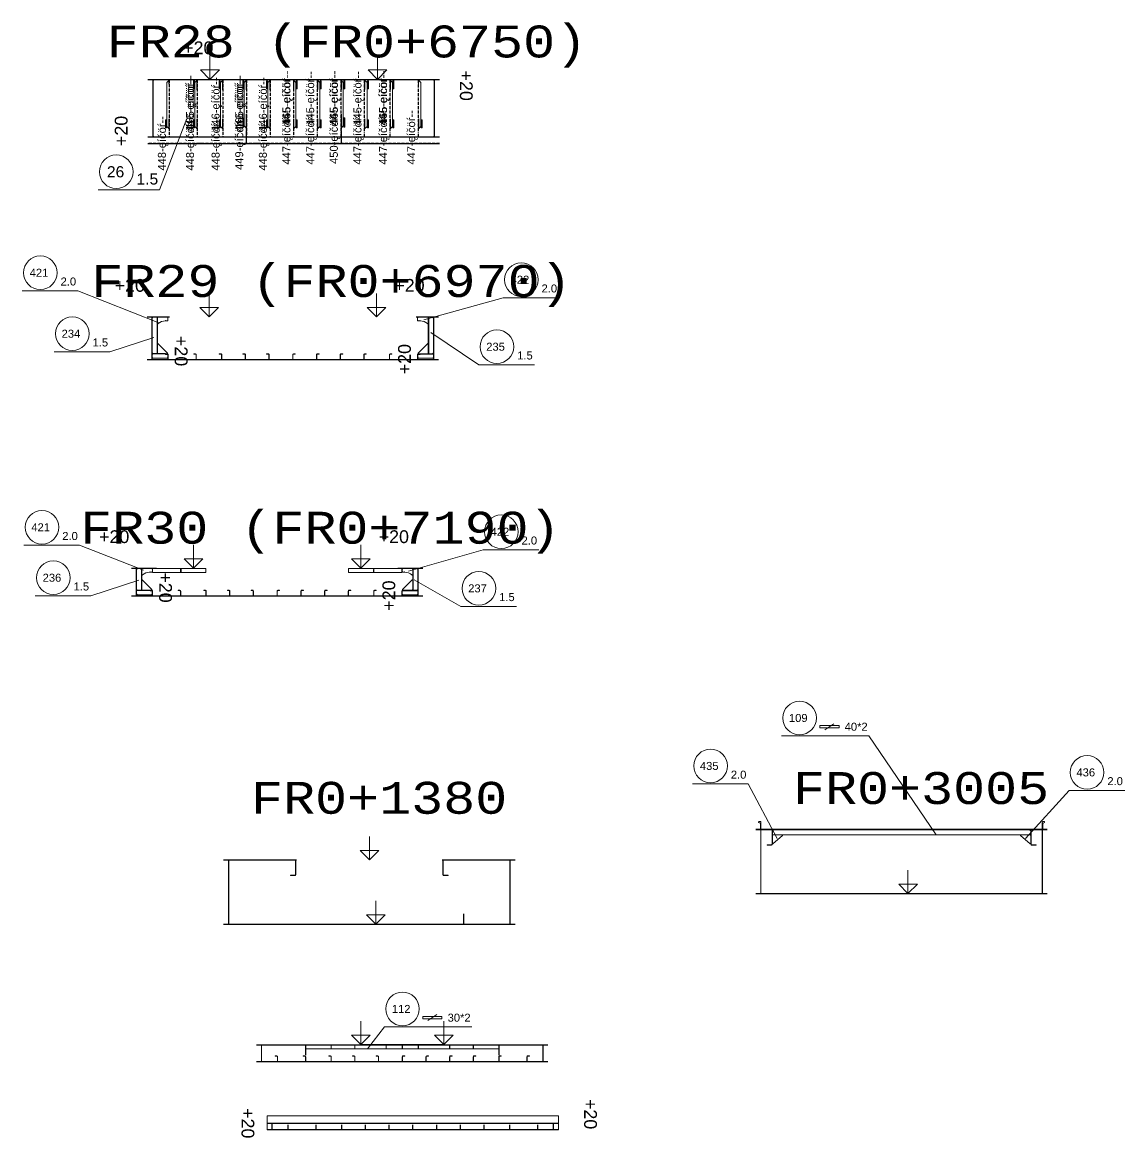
# Model space of a CAD drawing. Header units: inches. Extents: x -13175 to 44880, y -10439 to 22675.
# Drawn here: x 15517 to 24141, y -9790 to -1061 of the extents above; entities that cross this region are included whole.
import ezdxf

# ---------------------------------------------------------------- set-up
doc = ezdxf.new("R2010")
doc.units = ezdxf.units.IN
doc.header["$MEASUREMENT"] = 0
for name, pattern in [('Dashed', [10, 7.5, -2.5]), ('Dashed_dotted', [34, 24, -5, 0, -5]), ('Short_dashed', [5, 3.75, -1.25])]:
    doc.linetypes.add(name, pattern=pattern)
doc.layers.get('0').update_dxf_attribs({"linetype": 'CONTINUOUS'})
doc.styles.add('Style_ARIAL', font='ARIAL')
doc.styles.add('Style_Courier_New', font='Courier New')

msp = doc.modelspace()

# ---------------------------------------------------------------- linework, layer by layer
at = {"color": 6, "lineweight": 0}
for p, q in [((16985.31591, -1324.83087), (16985.31591, -1507.80511)), ((18295.31652, -1324.83087), (18295.31652, -1507.80511)), ((16985.31591, -1507.80511), (16912.41857, -1434.41949)), ((17058.70153, -1434.41949), (16912.41857, -1434.41949)), ((17058.70153, -1434.41949), (16985.31591, -1507.80511)), ((18295.31652, -1507.80511), (18222.41918, -1434.41949)), ((18368.70214, -1434.41949), (18222.41918, -1434.41949)), ((18368.70214, -1434.41949), (18295.31652, -1507.80511)), ((16978.3579, -3184.05404), (16978.3579, -3367.02829)), ((18288.35851, -3184.05404), (18288.35851, -3367.02829)), ((16978.3579, -3367.02829), (16905.46056, -3293.64267)), ((17051.74352, -3293.64267), (16905.46056, -3293.64267)), ((17051.74352, -3293.64267), (16978.3579, -3367.02829)), ((18288.35851, -3367.02829), (18215.46117, -3293.64267)), ((18361.74413, -3293.64267), (18215.46117, -3293.64267)), ((18361.74413, -3293.64267), (18288.35851, -3367.02829)), ((16856.12126, -5150.81048), (16856.12126, -5333.78472)), ((18166.12188, -5150.81048), (18166.12188, -5333.78472)), ((16856.12126, -5333.78472), (16783.22393, -5260.3991)), ((16929.50689, -5260.3991), (16783.22393, -5260.3991)), ((16929.50689, -5260.3991), (16856.12126, -5333.78472)), ((18166.12188, -5333.78472), (18093.22454, -5260.3991)), ((18239.5075, -5260.3991), (18093.22454, -5260.3991)), ((18239.5075, -5260.3991), (18166.12188, -5333.78472)), ((18232.09478, -7433.81677), (18232.09478, -7616.79254)), ((18232.09478, -7616.79254), (18159.19744, -7543.40692)), ((18305.4804, -7543.40692), (18159.19744, -7543.40692)), ((18305.4804, -7543.40692), (18232.09478, -7616.79254)), ((22445.49962, -7696.75317), (22445.49962, -7879.72894)), ((22445.49962, -7879.72894), (22372.60228, -7806.34332)), ((22518.88524, -7806.34332), (22372.60228, -7806.34332)), ((22518.88524, -7806.34332), (22445.49962, -7879.72894)), ((18282.09478, -7935.8172), (18282.09478, -8118.79296)), ((18282.09478, -8118.79296), (18209.19744, -8045.40734)), ((18355.4804, -8045.40734), (18209.19744, -8045.40734)), ((18355.4804, -8045.40734), (18282.09478, -8118.79296)), ((18164.37474, -8878.52349), (18164.37474, -9061.49926)), ((18814.37474, -8878.52349), (18814.37474, -9061.49926)), ((18164.37474, -9061.49926), (18091.47741, -8988.11364)), ((18237.76036, -8988.11364), (18091.47741, -8988.11364)), ((18237.76036, -8988.11364), (18164.37474, -9061.49926)), ((18814.37474, -9061.49926), (18741.47741, -8988.11364)), ((18887.76036, -8988.11364), (18741.47741, -8988.11364)), ((18887.76036, -8988.11364), (18814.37474, -9061.49926))]:
    msp.add_line(p, q, dxfattribs=at)
at = {"color": 3, "lineweight": 0}
for p, q in [((18780.3156, -1510.80499), (16500.31682, -1510.80499)), ((16538.31578, -1957.86386), (16538.31578, -1510.80499)), ((16540.31621, -1510.80499), (18740.31621, -1510.80499)), ((16540.31621, -1957.86386), (16540.31621, -1510.80499)), ((16540.31621, -1957.86386), (16540.31621, -1510.80499)), ((18740.31621, -1510.80499), (18740.31621, -1957.86386)), ((18740.31621, -1957.86386), (18740.31621, -1510.80499)), ((18742.31511, -1957.86386), (18742.31511, -1510.80499)), ((18780.3156, -1957.86386), (16500.3153, -1957.86386)), ((18780.3156, -1960.12674), (16500.3153, -1960.12674)), ((18740.31621, -1957.86386), (16540.31621, -1957.86386)), ((16668.35881, -3367.02829), (16493.35881, -3367.02829)), ((16668.35881, -3370.02816), (16493.35881, -3370.02816)), ((16531.3593, -3700.61669), (16531.3593, -3370.02816)), ((16533.3582, -3370.02816), (16568.85778, -3370.02816)), ((16533.3582, -3655.02801), (16533.3582, -3370.02816)), ((16533.3582, -3700.61669), (16533.3582, -3370.02816)), ((16573.35912, -3375.02847), (16578.3579, -3370.02816)), ((16573.35912, -3370.02816), (16656.85826, -3370.02816)), ((16651.85796, -3370.02816), (16656.85826, -3375.02847)), ((16656.85826, -3393.52822), (16651.85796, -3398.52853)), ((18773.35759, -3367.02829), (18598.35759, -3367.02829)), ((18773.35759, -3370.02816), (18598.35759, -3370.02816)), ((18693.35881, -3370.02816), (18609.85814, -3370.02816)), ((18614.85845, -3370.02816), (18609.85814, -3375.02847)), ((18609.85814, -3393.52822), (18614.85845, -3398.52853)), ((18693.35881, -3375.02847), (18688.35851, -3370.02816)), ((18733.3582, -3370.02816), (18697.85863, -3370.02816)), ((18733.3582, -3655.02801), (18733.3582, -3370.02816)), ((18733.3582, -3700.61669), (18733.3582, -3370.02816)), ((18735.35863, -3700.61669), (18735.35863, -3370.02816)), ((16568.85778, -3655.02801), (16533.3582, -3655.02801)), ((16533.3582, -3660.56543), (16533.3582, -3690.60693)), ((16656.35778, -3660.56543), (16638.35851, -3660.56543)), ((16656.35778, -3690.60693), (16656.35778, -3660.56543)), ((16656.35778, -3700.61669), (16656.35778, -3662.06308)), ((16658.3582, -3700.61669), (16658.3582, -3662.06308)), ((16876.35747, -3700.61669), (16876.35747, -3662.06308)), ((16878.3579, -3700.61669), (16878.3579, -3662.06308)), ((17076.35747, -3700.61669), (17076.35747, -3662.06308)), ((17078.3579, -3700.61669), (17078.3579, -3662.06308)), ((17261.35808, -3700.61669), (17261.35808, -3662.06308)), ((17263.35851, -3700.61669), (17263.35851, -3662.06308)), ((17446.35869, -3700.61669), (17446.35869, -3662.06308)), ((17448.35759, -3700.61669), (17448.35759, -3662.06308)), ((17632.35875, -3700.61669), (17632.35875, -3662.06308)), ((17634.35765, -3700.61669), (17634.35765, -3662.06308)), ((17818.35881, -3700.61669), (17818.35881, -3662.06308)), ((17820.35772, -3700.61669), (17820.35772, -3662.06308)), ((18003.3579, -3700.61669), (18003.3579, -3662.06308)), ((18005.35833, -3700.61669), (18005.35833, -3662.06308)), ((18188.35851, -3700.61669), (18188.35851, -3662.06308)), ((18190.35894, -3700.61669), (18190.35894, -3662.06308)), ((18388.35851, -3700.61669), (18388.35851, -3662.06308)), ((18390.35894, -3700.61669), (18390.35894, -3662.06308)), ((18608.3582, -3700.61669), (18608.3582, -3662.06308)), ((18610.35863, -3690.60693), (18610.35863, -3660.56543)), ((18610.35863, -3660.56543), (18628.3579, -3660.56543)), ((18610.35863, -3700.61669), (18610.35863, -3662.06308)), ((18697.85863, -3655.02801), (18733.3582, -3655.02801)), ((18733.3582, -3660.56543), (18733.3582, -3690.60693)), ((18773.35912, -3700.61669), (16493.35881, -3700.61669)), ((18773.35912, -3702.87957), (16493.35881, -3702.87957)), ((16533.3582, -3690.60693), (16656.35778, -3690.60693)), ((18733.3582, -3690.60693), (18610.35863, -3690.60693)), ((16566.81462, -5333.78472), (16371.12218, -5333.78472)), ((16566.81462, -5336.7846), (16371.12218, -5336.7846)), ((16409.12267, -5550.90203), (16409.12267, -5336.7846)), ((16411.12157, -5336.7846), (16446.62114, -5336.7846)), ((16411.12157, -5505.78485), (16411.12157, -5336.7846)), ((16411.12157, -5550.90203), (16411.12157, -5336.7846)), ((16451.12249, -5341.78491), (16456.12279, -5336.7846)), ((16451.12249, -5336.7846), (16534.62163, -5336.7846)), ((16529.62285, -5336.7846), (16534.62163, -5341.78491)), ((16534.62163, -5360.28466), (16529.62285, -5365.28497)), ((18651.12096, -5333.78472), (18455.42852, -5333.78472)), ((18651.12096, -5336.7846), (18455.42852, -5336.7846)), ((18492.62181, -5336.7846), (18487.62151, -5341.78491)), ((18571.12218, -5336.7846), (18487.62151, -5336.7846)), ((18487.62151, -5360.28466), (18492.62181, -5365.28497)), ((18571.12218, -5341.78491), (18566.12188, -5336.7846)), ((18611.12157, -5336.7846), (18575.622, -5336.7846)), ((18611.12157, -5505.78485), (18611.12157, -5336.7846)), ((18611.12157, -5550.90203), (18611.12157, -5336.7846)), ((18613.122, -5550.90203), (18613.122, -5336.7846)), ((18651.12249, -5550.90203), (16371.12218, -5550.90203)), ((18651.12249, -5553.16491), (16371.12218, -5553.16491)), ((16446.62114, -5505.78485), (16411.12157, -5505.78485)), ((16411.12157, -5510.88281), (16411.12157, -5540.95025)), ((16411.12157, -5540.95025), (16534.12114, -5540.95025)), ((16534.12114, -5510.88281), (16516.12188, -5510.88281)), ((16534.12114, -5540.95025), (16534.12114, -5510.88281)), ((16534.12114, -5550.90203), (16534.12114, -5512.34918)), ((16536.12157, -5550.90203), (16536.12157, -5512.34918)), ((16754.12084, -5550.90203), (16754.12084, -5512.34918)), ((16756.12126, -5550.90203), (16756.12126, -5512.34918)), ((16954.12084, -5550.90203), (16954.12084, -5512.34918)), ((16956.12126, -5550.90203), (16956.12126, -5512.34918)), ((17139.12145, -5550.90203), (17139.12145, -5512.34918)), ((17141.12188, -5550.90203), (17141.12188, -5512.34918)), ((17324.12206, -5550.90203), (17324.12206, -5512.34918)), ((17326.12096, -5550.90203), (17326.12096, -5512.34918)), ((17510.12212, -5550.90203), (17510.12212, -5512.34918)), ((17512.12102, -5550.90203), (17512.12102, -5512.34918)), ((17696.12218, -5550.90203), (17696.12218, -5512.34918)), ((17698.12108, -5550.90203), (17698.12108, -5512.34918)), ((17881.12126, -5550.90203), (17881.12126, -5512.34918)), ((17883.12169, -5550.90203), (17883.12169, -5512.34918)), ((18066.12188, -5550.90203), (18066.12188, -5512.34918)), ((18068.1223, -5550.90203), (18068.1223, -5512.34918)), ((18266.12188, -5550.90203), (18266.12188, -5512.34918)), ((18268.1223, -5550.90203), (18268.1223, -5512.34918)), ((18486.12157, -5550.90203), (18486.12157, -5512.34918)), ((18488.122, -5540.95025), (18488.122, -5510.88281)), ((18488.122, -5510.88281), (18506.12126, -5510.88281)), ((18488.122, -5550.90203), (18488.122, -5512.34918)), ((18611.12157, -5540.95025), (18488.122, -5540.95025)), ((18575.622, -5505.78485), (18611.12157, -5505.78485)), ((18611.12157, -5510.88281), (18611.12157, -5540.95025)), ((23535.49901, -7376.72906), (21255.50023, -7376.72906)), ((23535.49901, -7379.72894), (21255.50023, -7379.72894)), ((21294.00121, -7879.72894), (21294.00121, -7379.72894)), ((21295.49962, -7879.72894), (21295.49962, -7379.72894)), ((21382.3496, -7493.80212), (21382.3496, -7379.72894)), ((21384.42174, -7493.80212), (21384.42174, -7379.72894)), ((23406.58055, -7493.80212), (23406.58055, -7379.72894)), ((23408.64965, -7493.80212), (23408.64965, -7379.72894)), ((23495.49962, -7879.72894), (23495.49962, -7379.72894)), ((23497.00109, -7879.72894), (23497.00109, -7379.72894)), ((17661.61443, -7616.79254), (17092.09539, -7616.79254)), ((17661.61443, -7618.79296), (17092.09539, -7618.79296)), ((17130.59484, -8118.79296), (17130.59484, -7618.79296)), ((17132.09478, -8118.79296), (17132.09478, -7618.79296)), ((17654.36498, -7732.86615), (17654.36498, -7618.79296)), ((17656.4356, -7732.86615), (17656.4356, -7618.79296)), ((19372.09417, -7616.79254), (18802.57512, -7616.79254)), ((19372.09417, -7618.79296), (18802.57512, -7618.79296)), ((18807.75396, -7732.86615), (18807.75396, -7618.79296)), ((18809.82457, -7732.86615), (18809.82457, -7618.79296)), ((19332.09478, -8118.79296), (19332.09478, -7618.79296)), ((19333.59471, -8118.79296), (19333.59471, -7618.79296)), ((23535.49901, -7879.72894), (21255.50023, -7879.72894)), ((23535.49901, -7881.72937), (21255.50023, -7881.72937)), ((18969.09429, -8118.79296), (18969.09429, -8038.79266)), ((18972.09417, -8118.79296), (18972.09417, -8038.79266)), ((19372.09417, -8118.79296), (17092.09539, -8118.79296)), ((19372.09417, -8120.79339), (17092.09539, -8120.79339)), ((19629.37413, -9065.49859), (17349.37535, -9065.49859)), ((17387.37432, -9194.90991), (17387.37432, -9065.49859)), ((17389.37474, -9194.90991), (17389.37474, -9065.49859)), ((17732.37401, -9127.73767), (17732.37401, -9065.49859)), ((17734.37444, -9127.73767), (17734.37444, -9065.49859)), ((19244.37505, -9127.73767), (19244.37505, -9065.49859)), ((19246.37548, -9127.73767), (19246.37548, -9065.49859)), ((19589.37474, -9194.90991), (19589.37474, -9065.49859)), ((19591.37365, -9194.90991), (19591.37365, -9065.49859)), ((17512.37432, -9194.90991), (17512.37432, -9156.35705)), ((17514.37474, -9194.90991), (17514.37474, -9156.35705)), ((17732.37401, -9194.90991), (17732.37401, -9156.35705)), ((17734.37444, -9194.90991), (17734.37444, -9156.35705)), ((17932.37401, -9194.90991), (17932.37401, -9156.35705)), ((17934.37444, -9194.90991), (17934.37444, -9156.35705)), ((18117.37462, -9194.90991), (18117.37462, -9156.35705)), ((18119.37505, -9194.90991), (18119.37505, -9156.35705)), ((18302.37523, -9194.90991), (18302.37523, -9156.35705)), ((18304.37413, -9194.90991), (18304.37413, -9156.35705)), ((18488.37529, -9194.90991), (18488.37529, -9156.35705)), ((18490.37419, -9194.90991), (18490.37419, -9156.35705)), ((18674.37535, -9194.90991), (18674.37535, -9156.35705)), ((18676.37426, -9194.90991), (18676.37426, -9156.35705)), ((18859.37444, -9194.90991), (18859.37444, -9156.35705)), ((18861.37487, -9194.90991), (18861.37487, -9156.35705)), ((19044.37505, -9194.90991), (19044.37505, -9156.35705)), ((19046.37548, -9194.90991), (19046.37548, -9156.35705)), ((19244.37505, -9194.90991), (19244.37505, -9156.35705)), ((19246.37548, -9194.90991), (19246.37548, -9156.35705)), ((19464.37474, -9194.90991), (19464.37474, -9156.35705)), ((19466.37365, -9194.90991), (19466.37365, -9156.35705)), ((19629.37413, -9194.90991), (17349.37383, -9194.90991)), ((19629.37413, -9197.17279), (17349.37383, -9197.17279)), ((17432.16497, -9728.11456), (17432.16497, -9618.11547)), ((17432.16497, -9618.11547), (19712.16527, -9618.11547)), ((17815.16515, -9682.85546), (17815.16515, -9678.11456)), ((17817.16558, -9682.85546), (17817.16558, -9678.11456)), ((19327.16619, -9682.85546), (19327.16619, -9678.11456)), ((19329.16661, -9682.85546), (19329.16661, -9678.11456)), ((19712.16527, -9618.11547), (19712.16527, -9728.11456)), ((19712.16527, -9728.11456), (17432.16497, -9728.11456))]:
    msp.add_line(p, q, dxfattribs=at)
at = {"color": 3, "linetype": 'Dashed_dotted', "lineweight": 25}
for p, q in [((16665.31621, -1510.80499), (16665.31621, -1911.80978)), ((16885.31591, -1510.80499), (16885.31591, -1911.80978)), ((17085.31591, -1510.80499), (17085.31591, -1911.80978)), ((17270.31652, -1510.80499), (17270.31652, -1911.80978)), ((17455.3156, -1510.80499), (17455.3156, -1911.80978)), ((17639.56548, -1510.80499), (17639.56548, -1911.80978)), ((17825.31682, -1911.80978), (17825.31682, -1510.80499)), ((18010.31591, -1911.80978), (18010.31591, -1510.80499)), ((18195.31652, -1911.80978), (18195.31652, -1510.80499)), ((18395.31652, -1911.80978), (18395.31652, -1510.80499)), ((18615.31621, -1911.80978), (18615.31621, -1510.80499)), ((16665.31621, -1918.59918), (16665.31621, -1957.06964)), ((16885.31591, -1918.59918), (16885.31591, -1957.06964)), ((17085.31591, -1918.59918), (17085.31591, -1957.06964)), ((17270.31652, -1918.59918), (17270.31652, -1957.06964)), ((17455.3156, -1918.59918), (17455.3156, -1957.06964)), ((17639.31676, -1918.59918), (17639.31676, -1957.06964)), ((17825.31682, -1957.06964), (17825.31682, -1918.59918)), ((18010.31591, -1957.06964), (18010.31591, -1918.59918)), ((18195.31652, -1957.06964), (18195.31652, -1918.59918)), ((18395.31652, -1957.06964), (18395.31652, -1918.59918)), ((18615.31621, -1957.06964), (18615.31621, -1918.59918)), ((18780.3156, -2010.80499), (16500.3153, -2010.80499)), ((16756.12126, -5336.7846), (16756.12126, -5366.78491)), ((18266.12188, -5366.78491), (18266.12188, -5336.7846)), ((17734.37444, -9144.85345), (17734.37444, -9124.76525)), ((19244.37505, -9124.76525), (19244.37505, -9144.85345))]:
    msp.add_line(p, q, dxfattribs=at)
at = {"color": 2, "lineweight": 0}
for p, q in [((16864.22979, -1509.49426), (16856.40203, -1509.49426)), ((16856.40203, -1509.49426), (16856.40203, -1572.11633)), ((16864.22979, -1519.49411), (16856.40203, -1519.49411)), ((16856.40203, -1519.49411), (16856.40203, -1582.11618)), ((16864.22979, -1572.11633), (16864.22979, -1509.49426)), ((16864.22979, -1582.11618), (16864.22979, -1519.49411)), ((17064.22979, -1519.49411), (17056.40203, -1519.49411)), ((17056.40203, -1519.49411), (17056.40203, -1582.11618)), ((17064.22979, -1582.11618), (17064.22979, -1519.49411)), ((17249.2304, -1509.49426), (17241.40264, -1509.49426)), ((17241.40264, -1509.49426), (17241.40264, -1572.11633)), ((17249.2304, -1519.49411), (17241.40264, -1519.49411)), ((17241.40264, -1519.49411), (17241.40264, -1582.11618)), ((17249.2304, -1572.11633), (17249.2304, -1509.49426)), ((17249.2304, -1582.11618), (17249.2304, -1519.49411)), ((17434.22948, -1519.49411), (17426.40172, -1519.49411)), ((17426.40172, -1519.49411), (17426.40172, -1582.11618)), ((17434.22948, -1582.11618), (17434.22948, -1519.49411)), ((17668.23064, -1509.49426), (17660.40288, -1509.49426)), ((17660.40288, -1509.49426), (17660.40288, -1572.11633)), ((17668.47936, -1519.49411), (17660.6516, -1519.49411)), ((17660.6516, -1519.49411), (17660.6516, -1582.11618)), ((17668.23064, -1572.11633), (17668.23064, -1509.49426)), ((17668.47936, -1582.11618), (17668.47936, -1519.49411)), ((17854.2307, -1519.49411), (17846.40294, -1519.49411)), ((17846.40294, -1519.49411), (17846.40294, -1582.11618)), ((17854.2307, -1582.11618), (17854.2307, -1519.49411)), ((18039.22979, -1509.49426), (18031.40203, -1509.49426)), ((18031.40203, -1509.49426), (18031.40203, -1572.11633)), ((18039.22979, -1519.49411), (18031.40203, -1519.49411)), ((18031.40203, -1519.49411), (18031.40203, -1582.11618)), ((18039.22979, -1572.11633), (18039.22979, -1509.49426)), ((18039.22979, -1582.11618), (18039.22979, -1519.49411)), ((18224.2304, -1519.49411), (18216.40264, -1519.49411)), ((18216.40264, -1519.49411), (18216.40264, -1582.11618)), ((18224.2304, -1582.11618), (18224.2304, -1519.49411)), ((18424.2304, -1509.49426), (18416.40264, -1509.49426)), ((18416.40264, -1509.49426), (18416.40264, -1572.11633)), ((18424.2304, -1519.49411), (18416.40264, -1519.49411)), ((18416.40264, -1519.49411), (18416.40264, -1582.11618)), ((18424.2304, -1572.11633), (18424.2304, -1509.49426)), ((18424.2304, -1582.11618), (18424.2304, -1519.49411)), ((16856.40203, -1572.11633), (16864.22979, -1572.11633)), ((16856.40203, -1582.11618), (16864.22979, -1582.11618)), ((17056.40203, -1582.11618), (17064.22979, -1582.11618)), ((17241.40264, -1572.11633), (17249.2304, -1572.11633)), ((17241.40264, -1582.11618), (17249.2304, -1582.11618)), ((17426.40172, -1582.11618), (17434.22948, -1582.11618)), ((17660.40288, -1572.11633), (17668.23064, -1572.11633)), ((17660.6516, -1582.11618), (17668.47936, -1582.11618)), ((17846.40294, -1582.11618), (17854.2307, -1582.11618)), ((18031.40203, -1572.11633), (18039.22979, -1572.11633)), ((18031.40203, -1582.11618), (18039.22979, -1582.11618)), ((18216.40264, -1582.11618), (18224.2304, -1582.11618)), ((18416.40264, -1572.11633), (18424.2304, -1572.11633)), ((18416.40264, -1582.11618), (18424.2304, -1582.11618)), ((16644.23009, -1823.42477), (16636.40233, -1823.42477)), ((16636.40233, -1823.42477), (16636.40233, -1886.04684)), ((16644.23009, -1886.04684), (16644.23009, -1823.42477)), ((16864.22979, -1823.42477), (16856.40203, -1823.42477)), ((16856.40203, -1823.42477), (16856.40203, -1886.04684)), ((16864.22979, -1886.04684), (16864.22979, -1823.42477)), ((17064.22979, -1823.42477), (17056.40203, -1823.42477)), ((17056.40203, -1823.42477), (17056.40203, -1886.04684)), ((17064.22979, -1886.04684), (17064.22979, -1823.42477)), ((17249.22887, -1809.4935), (17241.40111, -1809.4935)), ((17241.40111, -1809.4935), (17241.40111, -1872.11557)), ((17249.2304, -1818.12539), (17241.40264, -1818.12539)), ((17241.40264, -1818.12539), (17241.40264, -1880.74746)), ((17249.22887, -1872.11557), (17249.22887, -1809.4935)), ((17249.2304, -1880.74746), (17249.2304, -1818.12539)), ((17434.22948, -1823.42477), (17426.40172, -1823.42477)), ((17426.40172, -1823.42477), (17426.40172, -1886.04684)), ((17434.22948, -1886.04684), (17434.22948, -1823.42477)), ((17668.47936, -1823.42477), (17660.6516, -1823.42477)), ((17660.6516, -1823.42477), (17660.6516, -1886.04684)), ((17668.47936, -1886.04684), (17668.47936, -1823.42477)), ((17854.2307, -1823.42477), (17846.40294, -1823.42477)), ((17846.40294, -1823.42477), (17846.40294, -1886.04684)), ((17854.2307, -1886.04684), (17854.2307, -1823.42477)), ((18039.22979, -1809.4935), (18031.40203, -1809.4935)), ((18031.40203, -1809.4935), (18031.40203, -1872.11557)), ((18039.22979, -1818.12539), (18031.40203, -1818.12539)), ((18031.40203, -1818.12539), (18031.40203, -1880.74746)), ((18039.22979, -1872.11557), (18039.22979, -1809.4935)), ((18039.22979, -1880.74746), (18039.22979, -1818.12539)), ((18224.2304, -1823.42477), (18216.40264, -1823.42477)), ((18216.40264, -1823.42477), (18216.40264, -1886.04684)), ((18224.2304, -1886.04684), (18224.2304, -1823.42477)), ((18424.2304, -1823.42477), (18416.40264, -1823.42477)), ((18416.40264, -1823.42477), (18416.40264, -1886.04684)), ((18424.2304, -1886.04684), (18424.2304, -1823.42477)), ((18644.23009, -1823.42477), (18636.40233, -1823.42477)), ((18636.40233, -1823.42477), (18636.40233, -1886.04684)), ((18644.23009, -1886.04684), (18644.23009, -1823.42477)), ((16636.40233, -1886.04684), (16644.23009, -1886.04684)), ((16856.40203, -1886.04684), (16864.22979, -1886.04684)), ((17056.40203, -1886.04684), (17064.22979, -1886.04684)), ((17241.40111, -1872.11557), (17249.22887, -1872.11557)), ((17241.40264, -1880.74746), (17249.2304, -1880.74746)), ((17426.40172, -1886.04684), (17434.22948, -1886.04684)), ((17660.6516, -1886.04684), (17668.47936, -1886.04684)), ((17846.40294, -1886.04684), (17854.2307, -1886.04684)), ((18031.40203, -1872.11557), (18039.22979, -1872.11557)), ((18031.40203, -1880.74746), (18039.22979, -1880.74746)), ((18216.40264, -1886.04684), (18224.2304, -1886.04684)), ((18416.40264, -1886.04684), (18424.2304, -1886.04684)), ((18636.40233, -1886.04684), (18644.23009, -1886.04684))]:
    msp.add_line(p, q, dxfattribs=at)
at = {"color": 2, "linetype": 'Dashed', "lineweight": 25}
for p, q in [((16885.31591, -1590.80529), (16885.31591, -1510.80499)), ((17085.31591, -1590.80529), (17085.31591, -1510.80499)), ((17270.31652, -1590.80529), (17270.31652, -1510.80499)), ((17455.3156, -1590.80529), (17455.3156, -1510.80499)), ((17639.56548, -1510.80499), (17639.56548, -1590.80529)), ((17825.31682, -1510.80499), (17825.31682, -1590.80529)), ((18010.31591, -1510.80499), (18010.31591, -1590.80529)), ((18195.31652, -1510.80499), (18195.31652, -1590.80529)), ((18395.31652, -1510.80499), (18395.31652, -1590.80529)), ((16665.31621, -1893.56637), (16665.31621, -1815.90524)), ((16885.31591, -1893.56637), (16885.31591, -1815.90524)), ((17085.31591, -1893.56637), (17085.31591, -1815.90524)), ((17270.31652, -1888.26776), (17270.31652, -1810.6051)), ((17455.3156, -1893.56637), (17455.3156, -1815.90524)), ((17639.56548, -1815.90524), (17639.56548, -1893.56637)), ((17825.31682, -1815.90524), (17825.31682, -1893.56637)), ((18010.31591, -1810.6051), (18010.31591, -1888.26776)), ((18195.31652, -1815.90524), (18195.31652, -1893.56637)), ((18395.31652, -1815.90524), (18395.31652, -1893.56637)), ((18615.31621, -1815.90524), (18615.31621, -1893.56637))]:
    msp.add_line(p, q, dxfattribs=at)
at = {"color": 2, "lineweight": 25}
for p, q in [((16885.31591, -1570.80484), (16885.31591, -1510.80499)), ((17270.31652, -1570.80484), (17270.31652, -1510.80499)), ((17639.31676, -1510.80499), (17639.31676, -1570.80484)), ((18010.31591, -1510.80499), (18010.31591, -1570.80484)), ((18395.31652, -1510.80499), (18395.31652, -1570.80484)), ((17270.31499, -1900.80514), (17270.31499, -1780.80468)), ((18010.31591, -1780.80468), (18010.31591, -1900.80514))]:
    msp.add_line(p, q, dxfattribs=at)
at = {"color": 3, "lineweight": 25}
for p, q in [((17270.31499, -2010.80499), (17270.31499, -1906.8049)), ((18010.31591, -1906.8049), (18010.31591, -2010.80499)), ((16500.31682, -2010.80499), (18780.3156, -2010.80499)), ((19712.16527, -9678.11456), (17432.16649, -9678.11456)), ((17472.16588, -9728.11456), (17472.16588, -9678.11456)), ((17817.16558, -9678.11456), (17817.16558, -9677.9284)), ((19327.16619, -9677.9284), (19327.16619, -9678.11456)), ((19672.16588, -9728.11456), (19672.16588, -9678.11456)), ((19712.16527, -9728.11456), (17432.16497, -9728.11456)), ((17597.16588, -9728.11456), (17597.16588, -9689.6441)), ((17817.16558, -9728.11456), (17817.16558, -9689.6441)), ((18017.16558, -9728.11456), (18017.16558, -9689.6441)), ((18202.16619, -9728.11456), (18202.16619, -9689.6441)), ((18387.16527, -9728.11456), (18387.16527, -9689.6441)), ((18571.16643, -9728.11456), (18571.16643, -9689.6441)), ((18757.16649, -9689.6441), (18757.16649, -9728.11456)), ((18942.16558, -9689.6441), (18942.16558, -9728.11456)), ((19127.16619, -9689.6441), (19127.16619, -9728.11456)), ((19327.16619, -9689.6441), (19327.16619, -9728.11456)), ((19547.16588, -9689.6441), (19547.16588, -9728.11456))]:
    msp.add_line(p, q, dxfattribs=at)
at = {"color": 3, "linetype": 'Short_dashed', "lineweight": 25}
for p, q in [((16571.91259, -3373.08297), (16571.91259, -3651.9732)), ((18694.80382, -3373.08297), (18694.80382, -3651.9732)), ((16638.35851, -3656.96664), (16537.43077, -3656.96664)), ((18628.3579, -3656.96664), (18729.28563, -3656.96664)), ((16449.67595, -5339.83941), (16449.67595, -5502.73004)), ((18572.56719, -5339.83941), (18572.56719, -5502.73004)), ((16516.12188, -5507.28173), (16415.19414, -5507.28173)), ((18506.12126, -5507.28173), (18607.049, -5507.28173))]:
    msp.add_line(p, q, dxfattribs=at)
at = {"color": 1, "lineweight": 0}
for p, q in [((16536.12157, -5336.7846), (16536.12157, -5366.78491)), ((16754.12084, -5336.7846), (16536.12157, -5336.7846)), ((16536.12157, -5366.78491), (16754.12084, -5366.78491)), ((16754.12084, -5336.7846), (16754.12084, -5366.78491)), ((16756.12126, -5336.7846), (16756.12126, -5366.78491)), ((16954.12084, -5336.7846), (16756.12126, -5336.7846)), ((16756.12126, -5366.78491), (16954.12084, -5366.78491)), ((16954.12084, -5336.7846), (16954.12084, -5366.78491)), ((18068.1223, -5336.7846), (18068.1223, -5366.78491)), ((18266.12188, -5336.7846), (18068.1223, -5336.7846)), ((18068.1223, -5366.78491), (18266.12188, -5366.78491)), ((18266.12188, -5336.7846), (18266.12188, -5366.78491)), ((18268.1223, -5336.7846), (18268.1223, -5366.78491)), ((18486.12157, -5336.7846), (18268.1223, -5336.7846)), ((18268.1223, -5366.78491), (18486.12157, -5366.78491)), ((18486.12157, -5336.7846), (18486.12157, -5366.78491)), ((21906.2174, -6564.24585), (21755.92443, -6564.24585)), ((21755.92443, -6564.24585), (21755.92443, -6583.03247)), ((21755.92443, -6583.03247), (21906.2174, -6583.03247)), ((21795.84447, -6597.12243), (21866.2943, -6550.15588)), ((21906.2174, -6583.03247), (21906.2174, -6564.24585)), ((21384.41869, -7419.72833), (23406.58055, -7419.72833)), ((23396.57994, -7379.72894), (21394.4193, -7379.72894)), ((18800.16729, -8841.29815), (18649.87279, -8841.29815)), ((18649.87279, -8841.29815), (18649.87279, -8860.08477)), ((18649.87279, -8860.08477), (18800.16729, -8860.08477)), ((18689.79589, -8874.17474), (18760.24572, -8827.20819)), ((18800.16729, -8860.08477), (18800.16729, -8841.29815)), ((17734.37444, -9065.49859), (17734.37444, -9095.4989)), ((17932.37401, -9065.49859), (17734.37444, -9065.49859)), ((17932.37401, -9065.49859), (17932.37401, -9095.4989)), ((17934.37444, -9065.49859), (17934.37444, -9095.4989)), ((18117.37462, -9065.49859), (17934.37444, -9065.49859)), ((18117.37462, -9065.49859), (18117.37462, -9095.4989)), ((18119.37505, -9065.49859), (18119.37505, -9095.4989)), ((18362.37432, -9065.49859), (18119.37505, -9065.49859)), ((18362.37432, -9065.49859), (18362.37432, -9095.4989)), ((18364.37474, -9065.49859), (18364.37474, -9095.4989)), ((18488.37529, -9065.49859), (18364.37474, -9065.49859)), ((18488.37529, -9065.49859), (18488.37529, -9095.4989)), ((18490.37419, -9065.49859), (18490.37419, -9095.4989)), ((18614.37474, -9065.49859), (18490.37419, -9065.49859)), ((18614.37474, -9065.49859), (18614.37474, -9095.4989)), ((18616.37517, -9065.49859), (18616.37517, -9095.4989)), ((18859.37444, -9065.49859), (18616.37517, -9065.49859)), ((18859.37444, -9065.49859), (18859.37444, -9095.4989)), ((18861.37487, -9065.49859), (18861.37487, -9095.4989)), ((19044.37505, -9065.49859), (18861.37487, -9065.49859)), ((19044.37505, -9065.49859), (19044.37505, -9095.4989)), ((19046.37548, -9065.49859), (19046.37548, -9095.4989)), ((19244.37505, -9065.49859), (19046.37548, -9065.49859)), ((19244.37505, -9065.49859), (19244.37505, -9095.4989)), ((17734.37444, -9095.4989), (17932.37401, -9095.4989)), ((17934.37444, -9095.4989), (18117.37462, -9095.4989)), ((18119.37505, -9095.4989), (18362.37432, -9095.4989)), ((18364.37474, -9095.4989), (18488.37529, -9095.4989)), ((18490.37419, -9095.4989), (18614.37474, -9095.4989)), ((18616.37517, -9095.4989), (18859.37444, -9095.4989)), ((18861.37487, -9095.4989), (19044.37505, -9095.4989)), ((19046.37548, -9095.4989), (19244.37505, -9095.4989))]:
    msp.add_line(p, q, dxfattribs=at)
at = {"color": 3, "lineweight": 0}
for points in [[(18780.3156, -1507.80511), (18295.31652, -1507.80511), (18295.31652, -1509.30505), (16985.31591, -1509.30505), (16985.31591, -1507.80511), (16500.31682, -1507.80511)], [(16665.31621, -1895.30969), (16646.92632, -1876.9198), (16646.92632, -1532.19552), (16665.31621, -1513.80487)], [(16885.31591, -1895.30969), (16866.92601, -1876.9198), (16866.92601, -1532.19552), (16885.31591, -1513.80487)], [(17085.31591, -1895.30969), (17066.92601, -1876.9198), (17066.92601, -1532.19552), (17085.31591, -1513.80487)], [(17270.31652, -1889.80966), (17252.46221, -1871.95611), (17252.46221, -1532.65863), (17270.31652, -1514.80508)], [(17455.3156, -1895.30969), (17436.92571, -1876.9198), (17436.92571, -1532.19552), (17455.3156, -1513.80487)], [(17639.56548, -1895.30969), (17657.9569, -1876.9198), (17657.9569, -1532.19552), (17639.56548, -1513.80487)], [(17825.31682, -1895.30969), (17843.70671, -1876.9198), (17843.70671, -1532.19552), (17825.31682, -1513.80487)], [(18010.31591, -1889.80966), (18028.17022, -1871.95611), (18028.17022, -1532.65863), (18010.31591, -1514.80508)], [(18195.31652, -1895.30969), (18213.70641, -1876.9198), (18213.70641, -1532.19552), (18195.31652, -1513.80487)], [(18395.31652, -1895.30969), (18413.70641, -1876.9198), (18413.70641, -1532.19552), (18395.31652, -1513.80487)], [(18615.31621, -1895.30969), (18633.7061, -1876.9198), (18633.7061, -1532.19552), (18615.31621, -1513.80487)], [(16568.85778, -3370.02816), (16573.41252, -3374.58291), (16573.41252, -3650.47326), (16568.85778, -3655.02801)], [(16573.35912, -3420.02816), (16573.35912, -3395.02816), (16573.35912, -3370.02816)], [(16656.85826, -3370.02816), (16656.85826, -3395.02816), (16656.85826, -3398.52853)], [(18609.85814, -3370.02816), (18609.85814, -3395.02816), (18609.85814, -3398.52853)], [(18697.85863, -3370.02816), (18693.30388, -3374.58291), (18693.30388, -3650.47326), (18697.85863, -3655.02801)], [(18693.35881, -3420.02816), (18693.35881, -3395.02816), (18693.35881, -3370.02816)], [(16638.35851, -3660.56543), (16638.35851, -3655.19967), (16539.4312, -3655.19967), (16533.3582, -3660.56543)], [(16652.35845, -3655.27444), (16638.43175, -3655.27444), (16638.43175, -3657.53732), (16652.35845, -3657.53732)], [(16872.35814, -3655.27444), (16858.43145, -3655.27444), (16858.43145, -3657.53732), (16872.35814, -3657.53732)], [(17072.35814, -3655.27444), (17058.43145, -3655.27444), (17058.43145, -3657.53732), (17072.35814, -3657.53732)], [(17257.35875, -3655.27444), (17243.43053, -3655.27444), (17243.43053, -3657.53732), (17257.35875, -3657.53732)], [(17442.35784, -3655.27444), (17428.43114, -3655.27444), (17428.43114, -3657.53732), (17442.35784, -3657.53732)], [(17638.35851, -3655.27444), (17652.28521, -3655.27444), (17652.28521, -3657.53732), (17638.35851, -3657.53732)], [(17824.35857, -3655.27444), (17838.28527, -3655.27444), (17838.28527, -3657.53732), (17824.35857, -3657.53732)], [(18009.35765, -3655.27444), (18023.28588, -3655.27444), (18023.28588, -3657.53732), (18009.35765, -3657.53732)], [(18194.35826, -3655.27444), (18208.28496, -3655.27444), (18208.28496, -3657.53732), (18194.35826, -3657.53732)], [(18394.35826, -3655.27444), (18408.28496, -3655.27444), (18408.28496, -3657.53732), (18394.35826, -3657.53732)], [(18614.35796, -3655.27444), (18628.28466, -3655.27444), (18628.28466, -3657.53732), (18614.35796, -3657.53732)], [(18628.3579, -3660.56543), (18628.3579, -3655.19967), (18727.28521, -3655.19967), (18733.3582, -3660.56543)], [(16446.62114, -5336.7846), (16451.17589, -5341.33935), (16451.17589, -5501.2301), (16446.62114, -5505.78485)], [(16451.12249, -5386.7846), (16451.12249, -5361.7846), (16451.12249, -5336.7846)], [(16534.62163, -5336.7846), (16534.62163, -5361.7846), (16534.62163, -5365.28497)], [(18487.62151, -5336.7846), (18487.62151, -5361.7846), (18487.62151, -5365.28497)], [(18575.622, -5336.7846), (18571.06725, -5341.33935), (18571.06725, -5501.2301), (18575.622, -5505.78485)], [(18571.12218, -5386.7846), (18571.12218, -5361.7846), (18571.12218, -5336.7846)], [(16516.12188, -5510.88281), (16516.12188, -5505.51324), (16417.19457, -5505.51324), (16411.12157, -5510.88281)], [(16530.12181, -5505.56054), (16516.19512, -5505.56054), (16516.19512, -5507.82342), (16530.12181, -5507.82342)], [(16750.12151, -5505.56054), (16736.19481, -5505.56054), (16736.19481, -5507.82342), (16750.12151, -5507.82342)], [(16950.12151, -5505.56054), (16936.19481, -5505.56054), (16936.19481, -5507.82342), (16950.12151, -5507.82342)], [(17135.12212, -5505.56054), (17121.1939, -5505.56054), (17121.1939, -5507.82342), (17135.12212, -5507.82342)], [(17320.1212, -5505.56054), (17306.19451, -5505.56054), (17306.19451, -5507.82342), (17320.1212, -5507.82342)], [(17516.12188, -5505.56054), (17530.04857, -5505.56054), (17530.04857, -5507.82342), (17516.12188, -5507.82342)], [(17702.12194, -5505.56054), (17716.04863, -5505.56054), (17716.04863, -5507.82342), (17702.12194, -5507.82342)], [(17887.12102, -5505.56054), (17901.04924, -5505.56054), (17901.04924, -5507.82342), (17887.12102, -5507.82342)], [(18072.12163, -5505.56054), (18086.04833, -5505.56054), (18086.04833, -5507.82342), (18072.12163, -5507.82342)], [(18272.12163, -5505.56054), (18286.04833, -5505.56054), (18286.04833, -5507.82342), (18272.12163, -5507.82342)], [(18492.12133, -5505.56054), (18506.04802, -5505.56054), (18506.04802, -5507.82342), (18492.12133, -5507.82342)], [(18506.12126, -5510.88281), (18506.12126, -5505.51324), (18605.04857, -5505.51324), (18611.12157, -5510.88281)], [(21378.21141, -7499.80188), (21343.08568, -7499.80188), (21343.08568, -7497.80297), (21378.21141, -7497.80297)], [(23412.79088, -7499.80188), (23447.91661, -7499.80188), (23447.91661, -7497.80297), (23412.79088, -7497.80297)], [(17650.22374, -7738.8659), (17615.09954, -7738.8659), (17615.09954, -7736.86547), (17650.22374, -7736.86547)], [(18813.96581, -7738.8659), (18849.09001, -7738.8659), (18849.09001, -7736.86547), (18813.96581, -7736.86547)], [(19629.37413, -9062.49871), (18814.37474, -9062.49871), (18814.37474, -9061.49926), (18164.37474, -9061.49926), (18164.37474, -9062.49871), (17349.37535, -9062.49871)], [(17508.37499, -9149.56842), (17494.44829, -9149.56842), (17494.44829, -9151.83129), (17508.37499, -9151.83129)], [(17728.37468, -9149.56842), (17714.44799, -9149.56842), (17714.44799, -9151.83129), (17728.37468, -9151.83129)], [(17928.37468, -9149.56842), (17914.44799, -9149.56842), (17914.44799, -9151.83129), (17928.37468, -9151.83129)], [(18113.37529, -9149.56842), (18099.44707, -9149.56842), (18099.44707, -9151.83129), (18113.37529, -9151.83129)], [(18298.37438, -9149.56842), (18284.44768, -9149.56842), (18284.44768, -9151.83129), (18298.37438, -9151.83129)], [(18494.37505, -9149.56842), (18508.30175, -9149.56842), (18508.30175, -9151.83129), (18494.37505, -9151.83129)], [(18680.37511, -9149.56842), (18694.30181, -9149.56842), (18694.30181, -9151.83129), (18680.37511, -9151.83129)], [(18865.37419, -9149.56842), (18879.30242, -9149.56842), (18879.30242, -9151.83129), (18865.37419, -9151.83129)], [(19050.3748, -9149.56842), (19064.3015, -9149.56842), (19064.3015, -9151.83129), (19050.3748, -9151.83129)], [(19250.3748, -9149.56842), (19264.3015, -9149.56842), (19264.3015, -9151.83129), (19250.3748, -9151.83129)], [(19470.3745, -9149.56842), (19484.30272, -9149.56842), (19484.30272, -9151.83129), (19470.3745, -9151.83129)]]:
    msp.add_lwpolyline(points, dxfattribs=at)
at = {"color": 7, "lineweight": 0}
for points in [[(16665.31621, -1510.80499), (16665.31621, -1545.80484), (16663.31578, -1545.80484), (16663.31578, -1510.80499)], [(18615.31621, -1510.80499), (18615.31621, -1545.80484), (18617.31664, -1545.80484), (18617.31664, -1510.80499)]]:
    msp.add_lwpolyline(points, dxfattribs=at)
at = {"color": 1, "lineweight": 0}
for points in [[(16803.82787, -1813.03811), (16589.80504, -2371.876), (16111.0468, -2371.876)], [(16585.75994, -3412.38122), (15952.18145, -3162.11648), (15517.30596, -3162.11648)], [(18657.50066, -3390.3132), (19279.52062, -3216.56442), (19714.39611, -3216.56442)], [(18711.64037, -3489.52127), (19088.95055, -3741.05935), (19523.82604, -3741.05935)], [(16545.26464, -3527.75979), (16202.22264, -3639.24813), (15767.34716, -3639.24813)], [(16465.40624, -5348.03338), (15965.23229, -5154.02551), (15530.3568, -5154.02551)], [(18537.38195, -5356.15106), (19123.19127, -5189.13369), (19558.06676, -5189.13369)], [(16430.01195, -5427.37298), (16053.75463, -5548.89703), (15618.87914, -5548.89703)], [(18581.95439, -5423.84973), (18947.84337, -5632.08032), (19382.71886, -5632.08032)], [(22666.01964, -7419.72985), (22138.55382, -6646.43731), (21456.51036, -6646.43731)], [(21423.42931, -7447.78161), (21195.1975, -7021.75012), (20760.32201, -7021.75012)], [(23365.92809, -7447.78161), (23705.74132, -7072.46881), (24140.61681, -7072.46881)], [(21394.4193, -7379.72894), (21384.41869, -7389.72955), (21384.41869, -7419.72833)], [(23396.57994, -7379.72894), (23406.58055, -7389.72955), (23406.58055, -7419.72833)], [(18217.09691, -9095.49737), (18350.46178, -8923.48962), (19032.50524, -8923.48962)]]:
    msp.add_lwpolyline(points, dxfattribs=at)
at = {"color": 3, "lineweight": 0}
for points in [[(16656.85826, -3398.52853), (16636.73803, -3398.52853, 0.1763280034), (16578.88738, -3419.58413), (16578.3579, -3420.02816), (16573.35912, -3420.02816)], [(16641.45909, -3398.52853, 0.4195248783), (16638.40428, -3395.52865, 0.4097678363), (16635.45934, -3398.53768, 0.4097678363)], [(18609.85814, -3398.52853), (18629.97838, -3398.52853, -0.1763280034), (18687.82903, -3419.58413), (18688.35851, -3420.02816), (18693.35881, -3420.02816)], [(18625.25884, -3398.52853, -0.4196315706), (18628.31212, -3395.52865, -0.4097169936), (18631.25859, -3398.53692, -0.4097169936)], [(16534.62163, -5365.28497), (16514.50292, -5365.28497, 0.1763239056), (16456.65074, -5386.34057), (16456.12279, -5386.7846), (16451.12249, -5386.7846)], [(16519.22246, -5365.28497, 0.4195248783), (16516.16765, -5362.28509, 0.4098739624), (16513.22271, -5365.2926, 0.4098739624)], [(18487.62151, -5365.28497), (18507.74175, -5365.28497, -0.1763280034), (18565.5924, -5386.34057), (18566.12188, -5386.7846), (18571.12218, -5386.7846)], [(18503.0222, -5365.28497, -0.4195248783), (18506.07701, -5362.28509, -0.4098739624), (18509.02196, -5365.2926, -0.4098739624)]]:
    msp.add_lwpolyline(points, format="xyb", dxfattribs=at)
at = {"color": 2, "lineweight": 0}
for points in [[(16578.3579, -3655.02801), (16653.3579, -3655.02801), (16653.3579, -3650.02847), (16578.3579, -3575.02847), (16573.35759, -3575.02847), (16573.35759, -3650.02847), (16578.3579, -3655.02801)], [(18688.35851, -3655.02801), (18613.35851, -3655.02801), (18613.35851, -3650.02847), (18688.35851, -3575.02847), (18693.35881, -3575.02847), (18693.35881, -3650.02847), (18688.35851, -3655.02801)], [(16456.12126, -5505.78485), (16531.12126, -5505.78485), (16531.12126, -5500.78454), (16456.12126, -5425.78454), (16451.12096, -5425.78454), (16451.12096, -5500.78454), (16456.12126, -5505.78485)], [(18566.12188, -5505.78485), (18491.12188, -5505.78485), (18491.12188, -5500.78454), (18566.12188, -5425.78454), (18571.12218, -5425.78454), (18571.12218, -5500.78454), (18566.12188, -5505.78485)], [(21389.39916, -7419.72833), (21464.39916, -7419.72833), (21464.39916, -7424.72863), (21389.39916, -7489.72955), (21384.40038, -7489.72955), (21384.40038, -7424.72863), (21389.39916, -7419.72833)], [(23401.60009, -7419.72833), (23326.60009, -7419.72833), (23326.60009, -7424.72863), (23401.60009, -7489.72955), (23406.59886, -7489.72955), (23406.59886, -7424.72863), (23401.60009, -7419.72833)]]:
    msp.add_lwpolyline(points, dxfattribs=at)
at = {"color": 1, "lineweight": 0}
for points in [[(21295.49962, -7376.72906), (21295.49962, -7320.22882, 0.4141702056), (21291.99926, -7316.72845), (21279.99974, -7316.72845, 0.7672349811), (21278.25109, -7323.26074), (21288.74913, -7329.32153, -0.2678286433), (21290.50084, -7332.35345), (21290.50084, -7376.72906)], [(23495.49962, -7376.72906), (23495.49962, -7320.22882, -0.4141702056), (23498.99999, -7316.72845), (23510.9995, -7316.72845, -0.7672349811), (23512.74816, -7323.26074), (23502.25011, -7329.32153, 0.2678286433), (23500.4984, -7332.35345), (23500.4984, -7376.72906)]]:
    msp.add_lwpolyline(points, format="xyb", dxfattribs=at)
for centre in [(16251.94646, -2230.97558), (15658.20562, -3021.21606), (19420.42028, -3075.664), (15908.24681, -3498.34771), (19229.85021, -3600.15893), (15671.25646, -5013.12509), (19264.09093, -5048.23327), (15759.7788, -5407.99737), (19088.74303, -5491.18066), (21597.41002, -6505.53765), (20901.22167, -6880.85046), (23846.64098, -6931.56915), (18491.36144, -8782.58996)]:
    msp.add_circle(centre, 131.50685, dxfattribs=at)
at = {"color": 3, "lineweight": 0}
for centre, radius, start, end in [((16540.31621, -1510.80575), 4.99857, 269.997558594, 0.011173137), ((18740.31621, -1510.80499), 4.99987, 180.003753662, 270.004974365), ((16540.31621, -1957.86309), 4.99922, 359.987548828, 89.9949646), ((18740.31621, -1957.86386), 5.00052, 90.002471924, 179.997528076), ((16533.3582, -3370.02816), 5.00052, 270.002471924, 359.997528076), ((18733.3582, -3370.02816), 5.00052, 180.002471924, 269.997528076), ((16533.3582, -3655.02801), 4.99987, 0.003753178, 90.004989624), ((16651.64128, -3661.95321), 6.71717, 359.06350708, 83.876617432), ((16651.88085, -3661.98907), 4.47768, 359.057739258, 83.875160217), ((16871.64098, -3661.95321), 6.71717, 359.06350708, 83.876617432), ((16871.88054, -3661.98907), 4.47768, 359.057739258, 83.875160217), ((17071.64098, -3661.95321), 6.71717, 359.06350708, 83.876617432), ((17071.88054, -3661.98907), 4.47768, 359.057739258, 83.875160217), ((17256.64159, -3661.95321), 6.71717, 359.06350708, 83.876617432), ((17256.88115, -3661.98907), 4.47768, 359.057739258, 83.875160217), ((17441.64067, -3661.95321), 6.71717, 359.06350708, 83.876617432), ((17441.88024, -3661.9906), 4.47898, 359.075042725, 83.87953949), ((17639.07567, -3661.95321), 6.71717, 96.123382568, 180.93649292), ((17638.83611, -3661.9906), 4.47898, 96.12046051, 180.924957275), ((17825.07573, -3661.95321), 6.71717, 96.123382568, 180.93649292), ((17824.83617, -3661.9906), 4.47898, 96.12046051, 180.924957275), ((18010.07482, -3661.95321), 6.71717, 96.123382568, 180.93649292), ((18009.83525, -3661.98907), 4.47768, 96.124839783, 180.942276001), ((18195.07543, -3661.95321), 6.71717, 96.123382568, 180.93649292), ((18194.83586, -3661.98907), 4.47768, 96.124839783, 180.942276001), ((18395.07543, -3661.95321), 6.71717, 96.123382568, 180.93649292), ((18394.83586, -3661.98907), 4.47768, 96.124839783, 180.942276001), ((18615.07512, -3661.95321), 6.71717, 96.123382568, 180.93649292), ((18614.83556, -3661.98907), 4.47768, 96.124839783, 180.942276001), ((18733.3582, -3655.02801), 4.99987, 89.995010376, 179.996246338), ((16533.64965, -3690.89837), 4.71845, 3.539415836, 93.534080505), ((16656.06633, -3690.89837), 4.71845, 86.465919495, 176.460586548), ((18610.65007, -3690.89837), 4.71845, 3.539415836, 93.534080505), ((18733.06676, -3690.89837), 4.71845, 86.465919495, 176.460586548), ((16411.12157, -5336.7846), 5.00052, 270.002471924, 359.997528076), ((18611.12157, -5336.7846), 5.00052, 180.002471924, 269.997528076), ((16411.40996, -5541.24017), 4.72029, 3.515525341, 93.508895874), ((16411.12157, -5505.78485), 5.00052, 0.002472365, 89.997528076), ((16533.83275, -5541.24017), 4.72029, 86.491104126, 176.484481812), ((16529.40465, -5512.23931), 6.71717, 359.06350708, 83.876617432), ((16529.64421, -5512.27594), 4.47768, 359.057739258, 83.875160217), ((16749.40435, -5512.23931), 6.71717, 359.06350708, 83.876617432), ((16749.64391, -5512.27594), 4.47768, 359.057739258, 83.875160217), ((16949.40435, -5512.23931), 6.71717, 359.06350708, 83.876617432), ((16949.64391, -5512.27594), 4.47768, 359.057739258, 83.875160217), ((17134.40496, -5512.23931), 6.71717, 359.06350708, 83.876617432), ((17134.64452, -5512.27594), 4.47768, 359.057739258, 83.875160217), ((17319.40404, -5512.23931), 6.71717, 359.06350708, 83.876617432), ((17319.6436, -5512.27746), 4.47898, 359.075042725, 83.87953949), ((17516.83904, -5512.23931), 6.71717, 96.123382568, 180.93649292), ((17516.59948, -5512.27746), 4.47898, 96.12046051, 180.924957275), ((17702.8391, -5512.23931), 6.71717, 96.123382568, 180.93649292), ((17702.59954, -5512.27746), 4.47898, 96.12046051, 180.924957275), ((17887.83818, -5512.23931), 6.71717, 96.123382568, 180.93649292), ((17887.59862, -5512.27594), 4.47768, 96.124839783, 180.942276001), ((18072.83879, -5512.23931), 6.71717, 96.123382568, 180.93649292), ((18072.59923, -5512.27594), 4.47768, 96.124839783, 180.942276001), ((18272.83879, -5512.23931), 6.71717, 96.123382568, 180.93649292), ((18272.59923, -5512.27594), 4.47768, 96.124839783, 180.942276001), ((18492.83849, -5512.23931), 6.71717, 96.123382568, 180.93649292), ((18492.59893, -5512.27594), 4.47768, 96.124839783, 180.942276001), ((18488.41039, -5541.24017), 4.72029, 3.515525341, 93.508895874), ((18611.12157, -5505.78485), 5.00052, 90.002471924, 179.997528076), ((18610.83318, -5541.24017), 4.72029, 86.491104126, 176.484481812), ((21378.22972, -7493.68158), 4.12071, 269.732879639, 358.333831787), ((21378.24193, -7493.61901), 6.18246, 269.716766357, 358.307220459), ((23412.76036, -7493.61901), 6.18246, 181.6927948, 270.283233643), ((23412.77257, -7493.68005), 4.12341, 181.702529907, 270.272979736), ((17650.25426, -7732.68151), 6.18381, 269.714813232, 358.29510498), ((17650.24511, -7732.74408), 4.12211, 269.708740234, 358.293914795), ((18813.93529, -7732.68151), 6.18381, 181.704910278, 270.285186768), ((18813.94445, -7732.74408), 4.12211, 181.706085205, 270.291259766), ((17507.65782, -9156.24719), 6.71717, 359.06350708, 83.876617432), ((17507.89739, -9156.28381), 4.47768, 359.057739258, 83.875160217), ((17727.65752, -9156.24719), 6.71717, 359.06350708, 83.876617432), ((17727.89708, -9156.28381), 4.47768, 359.057739258, 83.875160217), ((17927.65752, -9156.24719), 6.71717, 359.06350708, 83.876617432), ((17927.89708, -9156.28381), 4.47768, 359.057739258, 83.875160217), ((18112.65813, -9156.24719), 6.71717, 359.06350708, 83.876617432), ((18112.89769, -9156.28381), 4.47768, 359.057739258, 83.875160217), ((18297.65721, -9156.24719), 6.71717, 359.06350708, 83.876617432), ((18297.89678, -9156.28533), 4.47898, 359.075042725, 83.87953949), ((18495.09221, -9156.24719), 6.71717, 96.123382568, 180.93649292), ((18494.85265, -9156.28533), 4.47898, 96.12046051, 180.924957275), ((18681.09227, -9156.24719), 6.71717, 96.123382568, 180.93649292), ((18680.85271, -9156.28533), 4.47898, 96.12046051, 180.924957275), ((18866.09136, -9156.24719), 6.71717, 96.123382568, 180.93649292), ((18865.85179, -9156.28381), 4.47768, 96.124839783, 180.942276001), ((19051.09197, -9156.24719), 6.71717, 96.123382568, 180.93649292), ((19050.85241, -9156.28381), 4.47768, 96.124839783, 180.942276001), ((19251.09197, -9156.24719), 6.71717, 96.123382568, 180.93649292), ((19250.85241, -9156.28381), 4.47768, 96.124839783, 180.942276001), ((19471.09166, -9156.24719), 6.71717, 96.123382568, 180.93649292), ((19470.85057, -9156.28533), 4.47898, 96.12046051, 180.924957275)]:
    msp.add_arc(centre, radius, start, end, dxfattribs=at)

# ---------------------------------------------------------------- texts
at = {"color": 7, "lineweight": 0, "style": 'Style_Courier_New'}
for s, p in [('FR28 (FR0+6750)', (16177.61632, -1336.25283)), ('FR29 (FR0+6970)', (16056.87963, -3210.83245)), ('FR30 (FR0+7190)', (15969.92589, -5141.67199)), ('FR0+3005', (21545.67662, -7179.10943)), ('FR0+1380', (17306.33947, -7255.41406))]:
    msp.add_text(s, height=250, dxfattribs=at).set_placement(p)
at = {"color": 3, "lineweight": 0, "style": 'Style_ARIAL'}
for p in [(16775.3153, -1310.80499), (16239.57006, -3170.02816), (18427.14635, -3170.02816), (16117.33342, -5136.7846), (18304.90972, -5136.7846)]:
    msp.add_text('+20', height=100, dxfattribs=at).set_placement(p)
at = {"color": 2, "lineweight": 0, "style": 'Style_ARIAL'}
for s, p in [('465-ęíčöŕ--', (16860.31591, -1902.55532)), ('465-ęíčöŕ--', (17245.31652, -1902.55532)), ('465-ęíčöŕ--', (17614.31676, -1866.55526)), ('445-ęíčöŕ--', (17614.56548, -1870.55535)), ('445-ęíčöŕ--', (17800.31682, -1870.55535)), ('465-ęíčöŕ--', (17985.31591, -1866.55526)), ('445-ęíčöŕ--', (17985.31591, -1870.55535)), ('445-ęíčöŕ--', (18170.31652, -1870.55535)), ('465-ęíčöŕ--', (18370.31652, -1866.55526)), ('445-ęíčöŕ--', (18370.31652, -1870.55535)), ('446-ęíčöŕ--', (16860.31591, -1918.55493)), ('446-ęíčöŕ--', (17060.31591, -1918.55493)), ('446-ęíčöŕ--', (17245.31652, -1918.55493)), ('446-ęíčöŕ--', (17430.3156, -1918.55493)), ('448-ęíčöŕ--', (16640.31621, -2221.78445)), ('448-ęíčöŕ--', (16860.31591, -2221.78445)), ('448-ęíčöŕ--', (17060.31591, -2221.78445)), ('449-ęíčöŕ--', (17245.31652, -2216.48507)), ('448-ęíčöŕ--', (17430.3156, -2221.78445)), ('447-ęíčöŕ--', (17614.56548, -2175.18716)), ('447-ęíčöŕ--', (17800.31682, -2175.18716)), ('450-ęíčöŕ--', (17985.31591, -2169.88778)), ('447-ęíčöŕ--', (18170.31652, -2175.18716)), ('447-ęíčöŕ--', (18370.31652, -2175.18716)), ('447-ęíčöŕ--', (18590.31621, -2175.18716))]:
    msp.add_text(s, height=62.5, rotation=90, dxfattribs=at).set_placement(p)
at = {"color": 3, "lineweight": 0, "style": 'Style_ARIAL'}
for rotation, p in [(270, (18940.31621, -1439.03985)), (90, (16340.31621, -2029.62823)), (270, (16710.07329, -3515.82284)), (90, (18556.64312, -3815.82284)), (270, (16587.98162, -5366.14556)), (90, (18434.26152, -5666.14556)), (270, (19912.16527, -9487.36596)), (270, (17232.16497, -9558.8656))]:
    msp.add_text('+20', height=100, rotation=rotation, dxfattribs=at).set_placement(p)
at = {"color": 1, "lineweight": 0, "style": 'Style_ARIAL'}
for s, height, p in [('26', 87.5, (16179.03081, -2274.72558)), ('1.5', 87.5, (16410.45934, -2330.78027)), ('421', 62.622309, (15574.70952, -3052.5271)), ('422', 62.622309, (19336.92418, -3106.97503)), ('2.0', 62.622309, (15816.71849, -3121.02075)), ('2.0', 62.622309, (19578.93468, -3175.46868)), ('234', 62.622309, (15824.75072, -3529.65875)), ('1.5', 62.622309, (16066.75969, -3598.1524)), ('235', 62.622309, (19146.35411, -3631.46997)), ('1.5', 62.622309, (19388.36461, -3699.96362)), ('421', 62.622309, (15587.76036, -5044.43612)), ('2.0', 62.622309, (15829.76934, -5112.92977)), ('422', 62.622309, (19180.59484, -5079.54431)), ('2.0', 62.622309, (19422.60533, -5148.03796)), ('236', 62.622309, (15676.2827, -5439.30841)), ('1.5', 62.622309, (15918.29168, -5507.80053)), ('237', 62.622309, (19005.24694, -5522.49169)), ('1.5', 62.622309, (19247.25591, -5590.98382)), ('109', 62.622309, (21513.91393, -6536.84869)), ('40*2', 62.622309, (21950.05284, -6605.34082)), ('435', 62.622309, (20817.72557, -6912.16149)), ('2.0', 62.622309, (21059.73607, -6980.65362)), ('436', 62.622309, (23763.14489, -6962.88018)), ('2.0', 62.622309, (24005.15538, -7031.37231)), ('112', 62.622309, (18407.86534, -8813.901)), ('30*2', 62.622309, (18844.00426, -8882.39312))]:
    msp.add_text(s, height=height, dxfattribs=at).set_placement(p)

doc.saveas('drawing.dxf')
